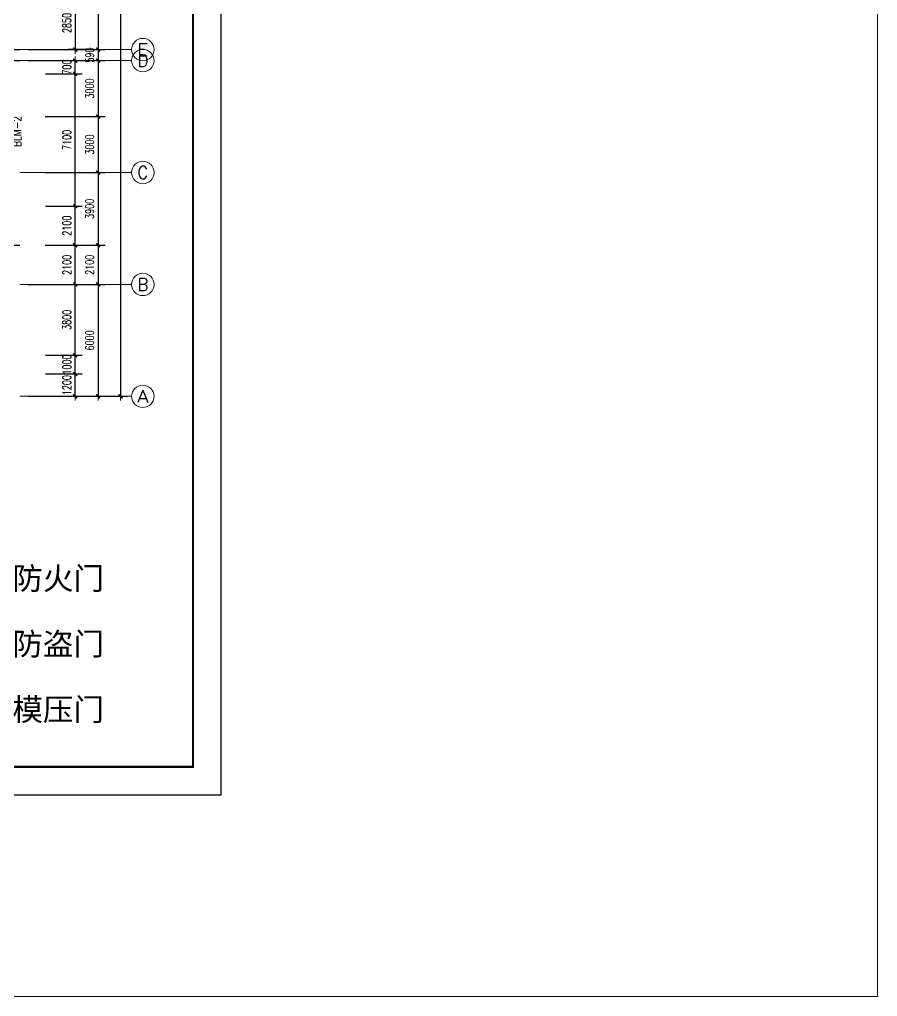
# Model space of a CAD drawing. Extents: x -220435 to 246757, y -381552 to -223577.
# Drawn here: x 200751 to 246757, y -381552 to -329171 of the extents above; entities that cross this region are included whole.
import ezdxf
from ezdxf.enums import TextEntityAlignment as Align

# ---------------------------------------------------------------- set-up
doc = ezdxf.new("R2010")
doc.units = 0
doc.header["$LTSCALE"] = 1500
doc.header["$MEASUREMENT"] = 0
doc.linetypes.add('DOTE', pattern=[2.42, 2, -0.2, 0.02, -0.2])
doc.layers.get('0').update_dxf_attribs({"linetype": 'CONTINUOUS'})
doc.layers.get('DEFPOINTS').update_dxf_attribs({"linetype": 'CONTINUOUS'})
for name, color, linetype in [('AXIS', 7, 'CONTINUOUS'), ('AXIS_TEXT', 7, 'CONTINUOUS'), ('DOTE', 7, 'DOTE')]:
    doc.layers.add(name, color=color, linetype=linetype)
for name, color, linetype, lineweight in [('PUB_DIM', 7, 'CONTINUOUS', 0), ('WINDOW', 7, 'CONTINUOUS', 0), ('我的', 7, 'CONTINUOUS', 0)]:
    doc.layers.add(name, color=color, linetype=linetype, lineweight=lineweight)
doc.styles.add('COMPLEX', font='COMPLEX')
doc.styles.add('DIM_FONT', font='TXT.shx', dxfattribs={"width": 0.7})
doc.styles.add('SIMPLEX', font='SIMPLEX.SHX')
doc.dimstyles.new('DIMN150', dxfattribs={"dimscale": 1.5, "dimtxt": 300, "dimasz": 1, "dimexe": 250, "dimexo": 300, "dimgap": 150, "dimtad": 1, "dimdec": 0, "dimzin": 0, "dimdsep": 46, "dimtxsty": 'DIM_FONT', "dimblk": '_DIMX', "dimcen": 0.09, "dimclrt": 7, "dimadec": 0, "dimazin": 0, "dimtfac": 1, "dimtdec": 0, "dimtix": 1, "dimtmove": 2, "dimatfit": 3, "dimldrblk": '_DIMX', "dimfxl": 1, "dimtolj": 1, "dimtzin": 0, "dimarcsym": 0})

# ---------------------------------------------------------------- blocks, each defined once
blk = doc.blocks.new('_DIMX')
blk.add_line((-150, 0), (150, 0))
at = {"const_width": 50}
blk.add_lwpolyline([(-70, -70), (70, 70)], dxfattribs=at)
blk = doc.blocks.new('*D388')
at = {"layer": 'DEFPOINTS', "color": 0, "lineweight": 20}
for p in [(200764, -270783), (200764, -349373), (206164, -349373)]:
    blk.add_point(p, dxfattribs=at)
at = {"layer": 'PUB_DIM', "color": 0, "lineweight": -2}
for p, q in [((201214, -270783), (206539, -270783)), ((206164, -270785), (206164, -349372)), ((201214, -349373), (206539, -349373))]:
    blk.add_line(p, q, dxfattribs=at)
at = {"layer": 'PUB_DIM', "color": 0, "lineweight": -2, "xscale": 1.5, "yscale": 1.5, "zscale": 1.5}
for p, rotation in [((206164, -270783), 90), ((206164, -349373), 270)]:
    blk.add_blockref('_DIMX', p, dxfattribs=dict(at, rotation=rotation))
at = {"layer": 'PUB_DIM', "color": 7, "insert": (205714, -310078), "char_height": 450, "attachment_point": 5, "rotation": 90, "style": 'DIM_FONT'}
blk.add_mtext('\\A1;78590', dxfattribs=at)
blk = doc.blocks.new('*D611')
at = {"layer": 'DEFPOINTS', "color": 0, "lineweight": 20}
for p in [(201687, -343373), (203738, -343373), (201687, -347173)]:
    blk.add_point(p, dxfattribs=at)
at = {"layer": 'PUB_DIM', "color": 0, "lineweight": -2}
for p, q in [((202137, -343373), (204113, -343373)), ((203738, -347172), (203738, -343375)), ((202137, -347173), (204113, -347173))]:
    blk.add_line(p, q, dxfattribs=at)
at = {"layer": 'PUB_DIM', "color": 0, "lineweight": -2, "xscale": 1.5, "yscale": 1.5, "zscale": 1.5}
for p, rotation in [((203738, -343373), 90), ((203738, -347173), 270)]:
    blk.add_blockref('_DIMX', p, dxfattribs=dict(at, rotation=rotation))
at = {"layer": 'PUB_DIM', "color": 7, "insert": (203288, -345273), "char_height": 450, "attachment_point": 5, "rotation": 90, "style": 'DIM_FONT'}
blk.add_mtext('\\A1;3800', dxfattribs=at)
blk = doc.blocks.new('*D612')
at = {"layer": 'DEFPOINTS', "color": 0, "lineweight": 20}
for p in [(200764, -343373), (200764, -349373), (204964, -349373)]:
    blk.add_point(p, dxfattribs=at)
at = {"layer": 'PUB_DIM', "color": 0, "lineweight": -2}
for p, q in [((201214, -343373), (205339, -343373)), ((204964, -343375), (204964, -349372)), ((201214, -349373), (205339, -349373))]:
    blk.add_line(p, q, dxfattribs=at)
at = {"layer": 'PUB_DIM', "color": 0, "lineweight": -2, "xscale": 1.5, "yscale": 1.5, "zscale": 1.5}
for p, rotation in [((204964, -343373), 90), ((204964, -349373), 270)]:
    blk.add_blockref('_DIMX', p, dxfattribs=dict(at, rotation=rotation))
at = {"layer": 'PUB_DIM', "color": 7, "insert": (204514, -346373), "char_height": 450, "attachment_point": 5, "rotation": 90, "style": 'DIM_FONT'}
blk.add_mtext('\\A1;6000', dxfattribs=at)
blk = doc.blocks.new('*D613')
at = {"layer": 'DEFPOINTS', "color": 0, "lineweight": 20}
for p in [(201687, -347173), (203738, -347173), (201687, -348173)]:
    blk.add_point(p, dxfattribs=at)
at = {"layer": 'PUB_DIM', "color": 0, "lineweight": -2}
for p, q in [((202137, -347173), (204113, -347173)), ((203738, -347172), (203738, -347170)), ((203738, -348173), (203738, -347173)), ((202137, -348173), (204113, -348173)), ((203738, -348175), (203738, -348176))]:
    blk.add_line(p, q, dxfattribs=at)
at = {"layer": 'PUB_DIM', "color": 0, "lineweight": -2, "xscale": 1.5, "yscale": 1.5, "zscale": 1.5}
for p, rotation in [((203738, -347173), 270), ((203738, -348173), 90)]:
    blk.add_blockref('_DIMX', p, dxfattribs=dict(at, rotation=rotation))
at = {"layer": 'PUB_DIM', "color": 7, "insert": (203288, -347673), "char_height": 450, "attachment_point": 5, "rotation": 90, "style": 'DIM_FONT'}
blk.add_mtext('\\A1;1000', dxfattribs=at)
blk = doc.blocks.new('*D614')
at = {"layer": 'DEFPOINTS', "color": 0, "lineweight": 20}
for p in [(201687, -348173), (203738, -348173), (201687, -349373)]:
    blk.add_point(p, dxfattribs=at)
at = {"layer": 'PUB_DIM', "color": 0, "lineweight": -2}
for p, q in [((202137, -348173), (204113, -348173)), ((203738, -348172), (203738, -348170)), ((203738, -349373), (203738, -348173)), ((202137, -349373), (204113, -349373)), ((203738, -349375), (203738, -349376))]:
    blk.add_line(p, q, dxfattribs=at)
at = {"layer": 'PUB_DIM', "color": 0, "lineweight": -2, "xscale": 1.5, "yscale": 1.5, "zscale": 1.5}
for p, rotation in [((203738, -348173), 270), ((203738, -349373), 90)]:
    blk.add_blockref('_DIMX', p, dxfattribs=dict(at, rotation=rotation))
at = {"layer": 'PUB_DIM', "color": 7, "insert": (203288, -348773), "char_height": 450, "attachment_point": 5, "rotation": 90, "style": 'DIM_FONT'}
blk.add_mtext('\\A1;1200', dxfattribs=at)
blk = doc.blocks.new('_AXISO')
blk.add_circle((0, 0), 0.5)
at = {"layer": 'AXIS_TEXT', "style": 'COMPLEX', "width": 1.041667}
blk.add_attdef('A', text='', height=0.56, dxfattribs=at).set_placement((-0.25, -0.28), (0.25, -0.28), align=Align.FIT)
blk = doc.blocks.new('*D646')
at = {"layer": 'DEFPOINTS', "color": 0, "lineweight": 20}
for p in [(201687, -341275), (203738, -341275), (201687, -343375)]:
    blk.add_point(p, dxfattribs=at)
at = {"layer": 'PUB_DIM', "color": 0, "lineweight": -2}
for p, q in [((202137, -341275), (204113, -341275)), ((203738, -343373), (203738, -341276)), ((202137, -343375), (204113, -343375))]:
    blk.add_line(p, q, dxfattribs=at)
at = {"layer": 'PUB_DIM', "color": 0, "lineweight": -2, "xscale": 1.5, "yscale": 1.5, "zscale": 1.5}
for p, rotation in [((203738, -341275), 90), ((203738, -343375), 270)]:
    blk.add_blockref('_DIMX', p, dxfattribs=dict(at, rotation=rotation))
at = {"layer": 'PUB_DIM', "color": 7, "insert": (203288, -342325), "char_height": 450, "attachment_point": 5, "rotation": 90, "style": 'DIM_FONT'}
blk.add_mtext('\\A1;2100', dxfattribs=at)
blk = doc.blocks.new('*D647')
at = {"layer": 'DEFPOINTS', "color": 0, "lineweight": 20}
for p in [(201687, -331375), (203738, -331375), (201687, -332075)]:
    blk.add_point(p, dxfattribs=at)
at = {"layer": 'PUB_DIM', "color": 0, "lineweight": -2}
for p, q in [((202137, -331375), (204113, -331375)), ((203738, -331373), (203738, -331372)), ((203738, -332075), (203738, -331375)), ((202137, -332075), (204113, -332075)), ((203738, -332076), (203738, -332078))]:
    blk.add_line(p, q, dxfattribs=at)
at = {"layer": 'PUB_DIM', "color": 0, "lineweight": -2, "xscale": 1.5, "yscale": 1.5, "zscale": 1.5}
for p, rotation in [((203738, -331375), 270), ((203738, -332075), 90)]:
    blk.add_blockref('_DIMX', p, dxfattribs=dict(at, rotation=rotation))
at = {"layer": 'PUB_DIM', "color": 7, "insert": (203288, -331725), "char_height": 450, "attachment_point": 5, "rotation": 90, "style": 'DIM_FONT'}
blk.add_mtext('\\A1;700', dxfattribs=at)
blk = doc.blocks.new('*D648')
at = {"layer": 'DEFPOINTS', "color": 0, "lineweight": 20}
for p in [(201687, -332075), (203738, -332075), (201687, -339175)]:
    blk.add_point(p, dxfattribs=at)
at = {"layer": 'PUB_DIM', "color": 0, "lineweight": -2}
for p, q in [((202137, -332075), (204113, -332075)), ((203738, -339173), (203738, -332076)), ((202137, -339175), (204113, -339175))]:
    blk.add_line(p, q, dxfattribs=at)
at = {"layer": 'PUB_DIM', "color": 0, "lineweight": -2, "xscale": 1.5, "yscale": 1.5, "zscale": 1.5}
for p, rotation in [((203738, -332075), 90), ((203738, -339175), 270)]:
    blk.add_blockref('_DIMX', p, dxfattribs=dict(at, rotation=rotation))
at = {"layer": 'PUB_DIM', "color": 7, "insert": (203288, -335625), "char_height": 450, "attachment_point": 5, "rotation": 90, "style": 'DIM_FONT'}
blk.add_mtext('\\A1;7100', dxfattribs=at)
blk = doc.blocks.new('*D649')
at = {"layer": 'DEFPOINTS', "color": 0, "lineweight": 20}
for p in [(201687, -339175), (203738, -339175), (201687, -341275)]:
    blk.add_point(p, dxfattribs=at)
at = {"layer": 'PUB_DIM', "color": 0, "lineweight": -2}
for p, q in [((202137, -339175), (204113, -339175)), ((203738, -341273), (203738, -339176)), ((202137, -341275), (204113, -341275))]:
    blk.add_line(p, q, dxfattribs=at)
at = {"layer": 'PUB_DIM', "color": 0, "lineweight": -2, "xscale": 1.5, "yscale": 1.5, "zscale": 1.5}
for p, rotation in [((203738, -339175), 90), ((203738, -341275), 270)]:
    blk.add_blockref('_DIMX', p, dxfattribs=dict(at, rotation=rotation))
at = {"layer": 'PUB_DIM', "color": 7, "insert": (203288, -340225), "char_height": 450, "attachment_point": 5, "rotation": 90, "style": 'DIM_FONT'}
blk.add_mtext('\\A1;2100', dxfattribs=at)
blk = doc.blocks.new('*D652')
at = {"layer": 'DEFPOINTS', "color": 0, "lineweight": 20}
for p in [(200764, -330783), (200764, -331373), (204964, -331373)]:
    blk.add_point(p, dxfattribs=at)
at = {"layer": 'PUB_DIM', "color": 0, "lineweight": -2}
for p, q in [((201214, -330783), (205339, -330783)), ((204964, -330782), (204964, -330780)), ((204964, -330783), (204964, -331373)), ((201214, -331373), (205339, -331373)), ((204964, -331375), (204964, -331376))]:
    blk.add_line(p, q, dxfattribs=at)
at = {"layer": 'PUB_DIM', "color": 0, "lineweight": -2, "xscale": 1.5, "yscale": 1.5, "zscale": 1.5}
for p, rotation in [((204964, -330783), 270), ((204964, -331373), 90)]:
    blk.add_blockref('_DIMX', p, dxfattribs=dict(at, rotation=rotation))
at = {"layer": 'PUB_DIM', "color": 7, "insert": (204514, -331078), "char_height": 450, "attachment_point": 5, "rotation": 90, "style": 'DIM_FONT'}
blk.add_mtext('\\A1;590', dxfattribs=at)
blk = doc.blocks.new('*D653')
at = {"layer": 'DEFPOINTS', "color": 0, "lineweight": 20}
for p in [(201668, -331373), (201668, -334373), (204964, -334373)]:
    blk.add_point(p, dxfattribs=at)
at = {"layer": 'PUB_DIM', "color": 0, "lineweight": -2}
for p, q in [((202118, -331373), (205339, -331373)), ((204964, -331375), (204964, -334372)), ((202118, -334373), (205339, -334373))]:
    blk.add_line(p, q, dxfattribs=at)
at = {"layer": 'PUB_DIM', "color": 0, "lineweight": -2, "xscale": 1.5, "yscale": 1.5, "zscale": 1.5}
for p, rotation in [((204964, -331373), 90), ((204964, -334373), 270)]:
    blk.add_blockref('_DIMX', p, dxfattribs=dict(at, rotation=rotation))
at = {"layer": 'PUB_DIM', "color": 7, "insert": (204514, -332873), "char_height": 450, "attachment_point": 5, "rotation": 90, "style": 'DIM_FONT'}
blk.add_mtext('\\A1;3000', dxfattribs=at)
blk = doc.blocks.new('*D654')
at = {"layer": 'DEFPOINTS', "color": 0, "lineweight": 20}
for p in [(201668, -337373), (201668, -341273), (204964, -341273)]:
    blk.add_point(p, dxfattribs=at)
at = {"layer": 'PUB_DIM', "color": 0, "lineweight": -2}
for p, q in [((202118, -337373), (205339, -337373)), ((204964, -337375), (204964, -341272)), ((202118, -341273), (205339, -341273))]:
    blk.add_line(p, q, dxfattribs=at)
at = {"layer": 'PUB_DIM', "color": 0, "lineweight": -2, "xscale": 1.5, "yscale": 1.5, "zscale": 1.5}
for p, rotation in [((204964, -337373), 90), ((204964, -341273), 270)]:
    blk.add_blockref('_DIMX', p, dxfattribs=dict(at, rotation=rotation))
at = {"layer": 'PUB_DIM', "color": 7, "insert": (204514, -339323), "char_height": 450, "attachment_point": 5, "rotation": 90, "style": 'DIM_FONT'}
blk.add_mtext('\\A1;3900', dxfattribs=at)
blk = doc.blocks.new('*D655')
at = {"layer": 'DEFPOINTS', "color": 0, "lineweight": 20}
for p in [(201668, -334373), (201668, -337373), (204964, -337373)]:
    blk.add_point(p, dxfattribs=at)
at = {"layer": 'PUB_DIM', "color": 0, "lineweight": -2}
for p, q in [((202118, -334373), (205339, -334373)), ((204964, -334375), (204964, -337372)), ((202118, -337373), (205339, -337373))]:
    blk.add_line(p, q, dxfattribs=at)
at = {"layer": 'PUB_DIM', "color": 0, "lineweight": -2, "xscale": 1.5, "yscale": 1.5, "zscale": 1.5}
for p, rotation in [((204964, -334373), 90), ((204964, -337373), 270)]:
    blk.add_blockref('_DIMX', p, dxfattribs=dict(at, rotation=rotation))
at = {"layer": 'PUB_DIM', "color": 7, "insert": (204514, -335873), "char_height": 450, "attachment_point": 5, "rotation": 90, "style": 'DIM_FONT'}
blk.add_mtext('\\A1;3000', dxfattribs=at)
blk = doc.blocks.new('*D656')
at = {"layer": 'DEFPOINTS', "color": 0, "lineweight": 20}
for p in [(201668, -341273), (201668, -343373), (204964, -343373)]:
    blk.add_point(p, dxfattribs=at)
at = {"layer": 'PUB_DIM', "color": 0, "lineweight": -2}
for p, q in [((202118, -341273), (205339, -341273)), ((204964, -341275), (204964, -343372)), ((202118, -343373), (205339, -343373))]:
    blk.add_line(p, q, dxfattribs=at)
at = {"layer": 'PUB_DIM', "color": 0, "lineweight": -2, "xscale": 1.5, "yscale": 1.5, "zscale": 1.5}
for p, rotation in [((204964, -341273), 90), ((204964, -343373), 270)]:
    blk.add_blockref('_DIMX', p, dxfattribs=dict(at, rotation=rotation))
at = {"layer": 'PUB_DIM', "color": 7, "insert": (204514, -342323), "char_height": 450, "attachment_point": 5, "rotation": 90, "style": 'DIM_FONT'}
blk.add_mtext('\\A1;2100', dxfattribs=at)
blk = doc.blocks.new('*D657')
at = {"layer": 'DEFPOINTS', "color": 0, "lineweight": 20}
for p in [(200764, -324783), (200764, -330783), (204964, -330783)]:
    blk.add_point(p, dxfattribs=at)
at = {"layer": 'PUB_DIM', "color": 0, "lineweight": -2}
for p, q in [((201214, -324783), (205339, -324783)), ((204964, -324785), (204964, -330782)), ((201214, -330783), (205339, -330783))]:
    blk.add_line(p, q, dxfattribs=at)
at = {"layer": 'PUB_DIM', "color": 0, "lineweight": -2, "xscale": 1.5, "yscale": 1.5, "zscale": 1.5}
for p, rotation in [((204964, -324783), 90), ((204964, -330783), 270)]:
    blk.add_blockref('_DIMX', p, dxfattribs=dict(at, rotation=rotation))
at = {"layer": 'PUB_DIM', "color": 7, "insert": (204514, -327783), "char_height": 450, "attachment_point": 5, "rotation": 90, "style": 'DIM_FONT'}
blk.add_mtext('\\A1;6000', dxfattribs=at)
blk = doc.blocks.new('*D658')
at = {"layer": 'DEFPOINTS', "color": 0, "lineweight": 20}
for p in [(204736, -327932), (203736, -330782), (204736, -330782)]:
    blk.add_point(p, dxfattribs=at)
at = {"layer": 'PUB_DIM', "color": 0, "lineweight": -2}
for p, q in [((204286, -327932), (203361, -327932)), ((203736, -327933), (203736, -330780)), ((204286, -330782), (203361, -330782))]:
    blk.add_line(p, q, dxfattribs=at)
at = {"layer": 'PUB_DIM', "color": 0, "lineweight": -2, "xscale": 1.5, "yscale": 1.5, "zscale": 1.5}
for p, rotation in [((203736, -327932), 90), ((203736, -330782), 270)]:
    blk.add_blockref('_DIMX', p, dxfattribs=dict(at, rotation=rotation))
at = {"layer": 'PUB_DIM', "color": 7, "insert": (203286, -329357), "char_height": 450, "attachment_point": 5, "rotation": 90, "style": 'DIM_FONT'}
blk.add_mtext('\\A1;2850', dxfattribs=at)

msp = doc.modelspace()

# ---------------------------------------------------------------- linework, layer by layer
at = {"layer": 'AXIS', "color": 250}
msp.add_lwpolyline([(211554.8, -253559.3), (124714.7, -253559.3), (124714.7, -370748.3), (211554.8, -370748.3)], close=True, dxfattribs=at)
at = {"layer": 'AXIS', "color": 0, "const_width": 120.2}
msp.add_lwpolyline([(210052.3, -255061.7), (126217.1, -255061.7), (126217.1, -369245.9), (210052.3, -369245.9)], close=True, dxfattribs=at)
at = {"layer": 'DOTE'}
for p, q in [((156848, -330783.4), (200763.6, -330783.4)), ((156763.6, -331373.4), (200763.6, -331373.4)), ((196163.6, -341273.4), (200763.6, -341273.4))]:
    msp.add_line(p, q, dxfattribs=at)
at = {"layer": 'PUB_DIM'}
for p, q in [((206763.6, -330783.4), (200763.6, -330783.4)), ((206763.6, -331373.4), (200763.6, -331373.4)), ((206763.6, -337373.4), (200763.6, -337373.4)), ((206763.6, -343373.4), (200763.6, -343373.4)), ((206763.6, -349373.4), (200763.6, -349373.4))]:
    msp.add_line(p, q, dxfattribs=at)
at = {"layer": '我的', "linetype": 'ByBlock', "lineweight": 20}
msp.add_lwpolyline([(-220435.3, -223577.2), (246757, -223577.2), (246757, -381551.9), (-220435.3, -381551.9)], close=True, dxfattribs=at)

# ---------------------------------------------------------------- block references
at = {"layer": 'PUB_DIM'}
ref = msp.add_blockref('_AXISO', (207363.6, -330783.4), dxfattribs=dict(at, xscale=1200, yscale=1200, zscale=1200))
ref.add_attrib('A', 'E', dxfattribs={"layer": 'AXIS_TEXT', "height": 672, "style": 'COMPLEX', "width": 1.171875}).set_placement((207063.6, -331119.4), (207663.6, -331119.4), align=Align.FIT)
ref = msp.add_blockref('_AXISO', (207363.6, -331373.4), dxfattribs=dict(at, xscale=1200, yscale=1200, zscale=1200))
ref.add_attrib('A', 'D', dxfattribs={"layer": 'AXIS_TEXT', "height": 672, "style": 'COMPLEX', "width": 1.102941}).set_placement((207063.6, -331709.4), (207663.6, -331709.4), align=Align.FIT)
ref = msp.add_blockref('_AXISO', (207363.6, -337373.4), dxfattribs=dict(at, xscale=1200, yscale=1200, zscale=1200))
ref.add_attrib('A', 'C', dxfattribs={"layer": 'AXIS_TEXT', "height": 672, "style": 'COMPLEX', "width": 1.25}).set_placement((207063.6, -337709.4), (207663.6, -337709.4), align=Align.FIT)
ref = msp.add_blockref('_AXISO', (207363.6, -343373.4), dxfattribs=dict(at, xscale=1200, yscale=1200, zscale=1200))
ref.add_attrib('A', 'B', dxfattribs={"layer": 'AXIS_TEXT', "height": 672, "style": 'COMPLEX', "width": 1.102941}).set_placement((207063.6, -343709.4), (207663.6, -343709.4), align=Align.FIT)
at = {"layer": 'PUB_DIM', "xscale": 1200, "yscale": 1200, "zscale": 1200}
msp.add_blockref('_AXISO', (207363.6, -349373.4), dxfattribs=at).add_auto_attribs({'A': 'A'})

# ---------------------------------------------------------------- texts
at = {"layer": 'AXIS', "color": 250, "char_height": 1200, "width": 8327.344, "attachment_point": 1}
for s, insert in [('{\\fSimHei|b0|i0|c134|p2;\\C5;防火门}', (200366.4, -358537.1)), ('{\\fSimHei|b0|i0|c134|p2;\\C5;防盗门}', (200366.4, -362051.2)), ('{\\fSimHei|b0|i0|c134|p2;\\C5;模压门}', (200366.4, -365565.3))]:
    msp.add_mtext(s, dxfattribs=dict(at, insert=insert))
at = {"layer": 'WINDOW', "style": 'SIMPLEX', "width": 0.8}
msp.add_text('BLM-2', height=450, rotation=90, dxfattribs=at).set_placement((200840.4, -336010.5))

# ---------------------------------------------------------------- dimensions: what is measured, and where the dimension line sits
at = {"layer": 'PUB_DIM'}
for p1, p2, distance, picture, middle in [((200763.6, -270783.4), (200763.6, -349373.4), 5400, '*D388', (205713.6, -310078.4)), ((204736.5, -327931.9), (204736.5, -330781.9), -1000, '*D658', (203286.5, -329356.9)), ((201687.3, -332074.9), (201687.3, -331374.9), -2050.6, '*D647', (203288, -331724.9)), ((201687.3, -339174.9), (201687.3, -332074.9), -2050.6, '*D648', (203288, -335624.9)), ((201687.3, -341274.9), (201687.3, -339174.9), -2050.6, '*D649', (203288, -340224.9)), ((201687.3, -343374.9), (201687.3, -341274.9), -2050.6, '*D646', (203288, -342324.9)), ((201687.3, -347173.4), (201687.3, -343373.4), -2050.6, '*D611', (203288, -345273.4)), ((201687.3, -348173.4), (201687.3, -347173.4), -2050.6, '*D613', (203288, -347673.4)), ((201687.3, -349373.4), (201687.3, -348173.4), -2050.6, '*D614', (203288, -348773.4))]:
    dim = msp.add_aligned_dim(p1=p1, p2=p2, distance=distance, dimstyle='DIMN150', dxfattribs=at)
    dim.commit()
    dim.dimension.update_dxf_attribs({"geometry": picture, "text_midpoint": middle})
for base, p1, p2, picture, middle in [((204963.6, -330783.4), (200763.6, -324783.4), (200763.6, -330783.4), '*D657', (204513.6, -327783.4)), ((204963.6, -331373.4), (200763.6, -330783.4), (200763.6, -331373.4), '*D652', (204513.6, -331078.4)), ((204963.6, -334373.4), (201667.9, -331373.4), (201667.9, -334373.4), '*D653', (204513.6, -332873.4)), ((204963.6, -337373.4), (201667.9, -334373.4), (201667.9, -337373.4), '*D655', (204513.6, -335873.4)), ((204963.6, -341273.4), (201667.9, -337373.4), (201667.9, -341273.4), '*D654', (204513.6, -339323.4)), ((204963.6, -343373.4), (201667.9, -341273.4), (201667.9, -343373.4), '*D656', (204513.6, -342323.4)), ((204963.6, -349373.4), (200763.6, -343373.4), (200763.6, -349373.4), '*D612', (204513.6, -346373.4))]:
    dim = msp.add_linear_dim(base=base, p1=p1, p2=p2, angle=90, dimstyle='DIMN150', dxfattribs=at)
    dim.commit()
    dim.dimension.update_dxf_attribs({"geometry": picture, "text_midpoint": middle})

doc.saveas('drawing.dxf')
